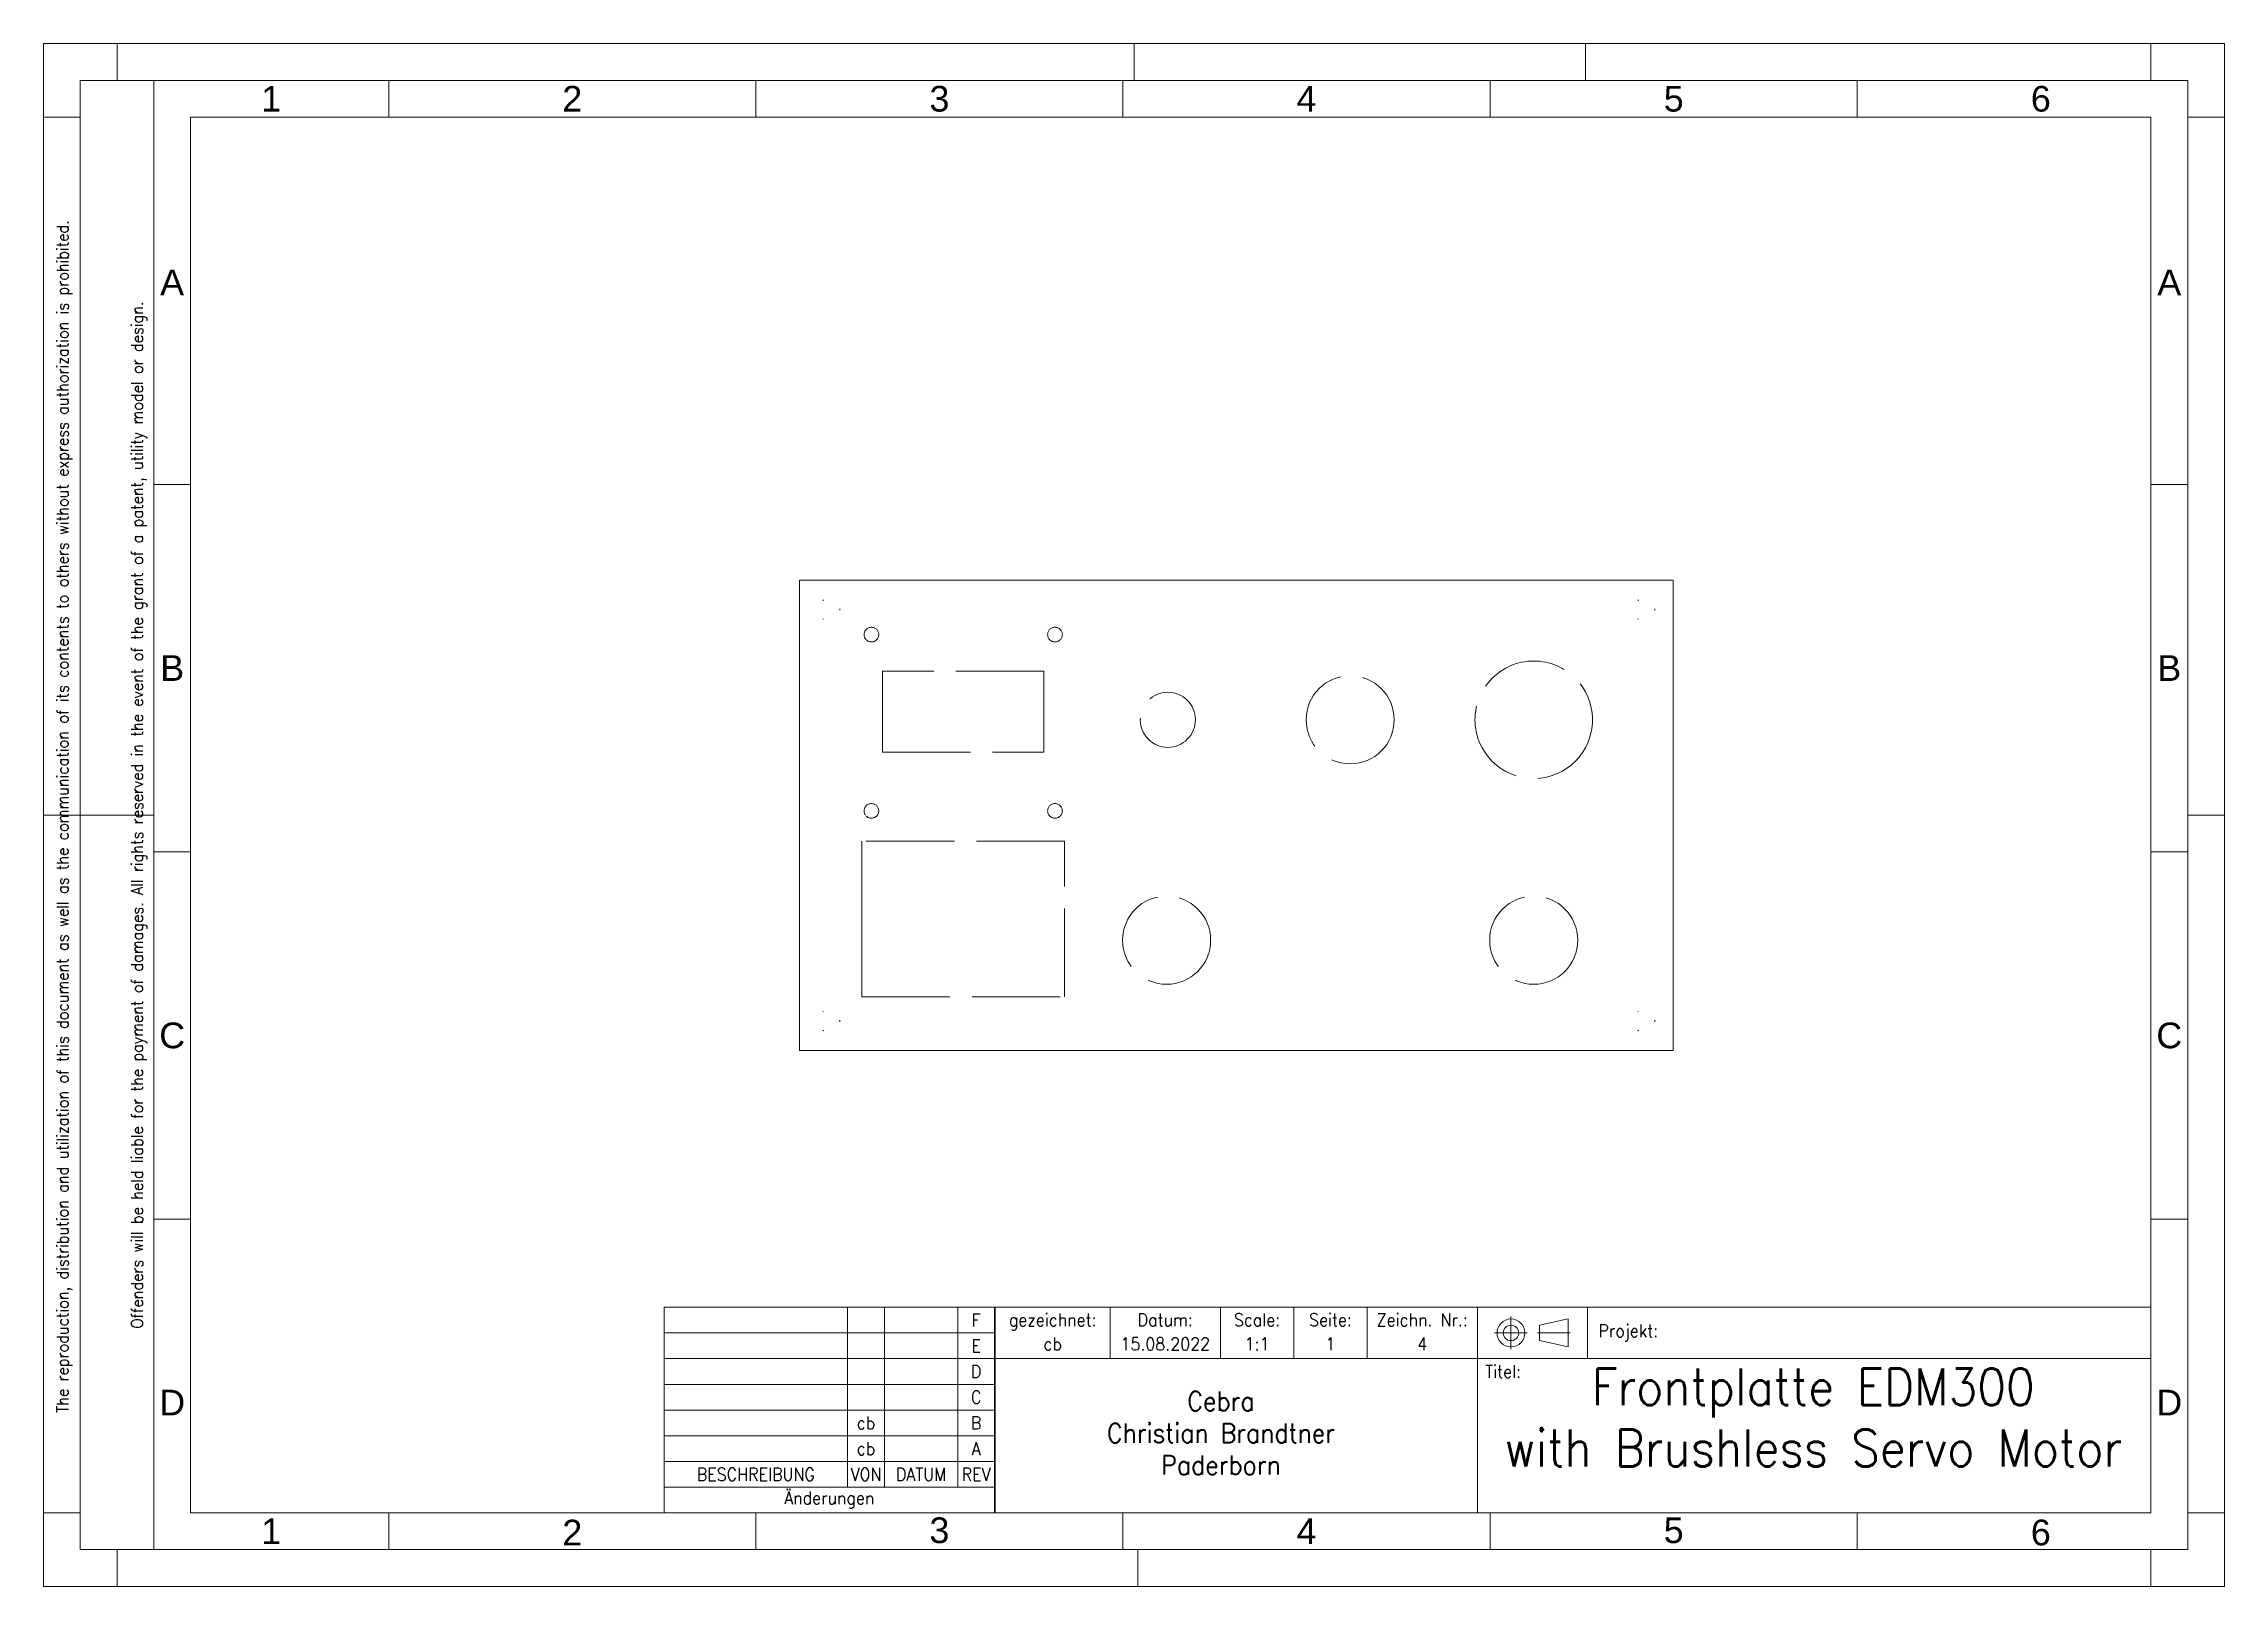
# Model space of a CAD drawing. Header units: millimetres. Extents: x 0 to 297, y -210 to 0.
import ezdxf
from ezdxf.enums import TextEntityAlignment as Align

# ---------------------------------------------------------------- set-up
doc = ezdxf.new("R2010")
doc.units = ezdxf.units.MM
for name, pattern in [('ACAD_ISO02W100', [15, 12, -3]), ('ACAD_ISO07W100', [3, 0, -3]), ('DASHDOT2', [12.7, 6.35, -3.175, 0, -3.175])]:
    doc.linetypes.add(name, pattern=pattern)
doc.layers.get('0').update_dxf_attribs({"lineweight": 9, "true_color": 0xffffff})
for name, color, linetype, lineweight, true_color in [('9.1 Drawing sheet', 178, 'Continuous', 9, 0x000000), ('Bohrung', 178, 'ACAD_ISO07W100', 13, 0x000000), ('Bohrung_M', 136, 'ACAD_ISO02W100', 13, 0x008080), ('Zeichnungsrahmen', 3, 'Continuous', 5, 0x00ff00)]:
    doc.layers.add(name, color=color, linetype=linetype, lineweight=lineweight, true_color=true_color)
doc.styles.add('textstyle102', font='Standard')
doc.styles.add('textstyle105', font='Standard')
doc.styles.add('textstyle107', font='Standard')
doc.styles.add('textstyle14', font='Standard')
doc.styles.add('textstyle15', font='Standard')
doc.styles.add('textstyle16', font='Standard')
doc.styles.add('textstyle17', font='Standard')
doc.styles.add('textstyle18', font='Standard')
doc.styles.add('textstyle19', font='Standard')
doc.styles.add('textstyle20', font='Standard')
doc.styles.add('textstyle21', font='Standard')
doc.styles.add('textstyle22', font='Standard')
doc.styles.add('textstyle23', font='Standard')
doc.styles.add('textstyle24', font='Standard')
doc.styles.add('textstyle25', font='Standard')
doc.styles.add('textstyle26', font='Standard')
doc.styles.add('textstyle27', font='Standard')
doc.styles.add('textstyle28', font='Standard')
doc.styles.add('textstyle29', font='Standard')
doc.styles.add('textstyle30', font='Standard')
doc.styles.add('textstyle31', font='Standard')
doc.styles.add('textstyle32', font='Standard')
doc.styles.add('textstyle33', font='Standard')
doc.styles.add('textstyle34', font='Standard')
doc.styles.add('textstyle35', font='Standard')
doc.styles.add('textstyle36', font='Standard')
doc.styles.add('textstyle37', font='Standard')
doc.styles.add('textstyle38', font='Standard')
doc.styles.add('textstyle39', font='Standard')
doc.styles.add('textstyle40', font='Standard')
doc.styles.add('textstyle41', font='Standard')
doc.styles.add('textstyle42', font='Standard')
doc.styles.add('textstyle43', font='Standard')
doc.styles.add('textstyle45', font='Standard')
doc.styles.add('textstyle46', font='Standard')
doc.styles.add('textstyle47', font='Standard')
doc.styles.add('textstyle48', font='Standard')
doc.styles.add('textstyle49', font='Standard')
doc.styles.add('textstyle50', font='Standard')
doc.styles.add('textstyle51', font='Standard')
doc.styles.add('textstyle52', font='Standard')
doc.styles.add('textstyle53', font='Standard')
doc.styles.add('textstyle54', font='Standard')
doc.styles.add('textstyle55', font='Standard')
doc.styles.add('textstyle56', font='Standard')
doc.styles.add('textstyle57', font='Standard')
doc.styles.add('textstyle58', font='Standard')
doc.styles.add('textstyle59', font='')
doc.styles.add('textstyle60', font='')
doc.styles.add('textstyle61', font='')
doc.styles.add('textstyle62', font='')
doc.styles.add('textstyle63', font='')
doc.styles.add('textstyle64', font='')
doc.styles.add('textstyle65', font='')
doc.styles.add('textstyle66', font='')
doc.styles.add('textstyle67', font='')
doc.styles.add('textstyle68', font='')
doc.styles.add('textstyle69', font='')
doc.styles.add('textstyle70', font='')
doc.styles.add('textstyle71', font='')
doc.styles.add('textstyle72', font='')
doc.styles.add('textstyle73', font='')
doc.styles.add('textstyle74', font='')
doc.styles.add('textstyle75', font='')
doc.styles.add('textstyle76', font='')
doc.styles.add('textstyle77', font='')
doc.styles.add('textstyle78', font='')
doc.styles.add('textstyle79', font='standard')
doc.styles.add('textstyle80', font='standard')
doc.styles.add('textstyle82', font='Standard')
doc.styles.add('textstyle83', font='Standard')
doc.styles.add('textstyle84', font='Standard')
doc.styles.add('textstyle85', font='Standard')
doc.styles.add('textstyle88', font='Standard')
doc.styles.get('textstyle59').set_extended_font_data('Arial')
doc.styles.get('textstyle60').set_extended_font_data('Arial')
doc.styles.get('textstyle61').set_extended_font_data('Arial')
doc.styles.get('textstyle62').set_extended_font_data('Arial')
doc.styles.get('textstyle63').set_extended_font_data('Arial')
doc.styles.get('textstyle64').set_extended_font_data('Arial')
doc.styles.get('textstyle65').set_extended_font_data('Arial')
doc.styles.get('textstyle66').set_extended_font_data('Arial')
doc.styles.get('textstyle67').set_extended_font_data('Arial')
doc.styles.get('textstyle68').set_extended_font_data('Arial')
doc.styles.get('textstyle69').set_extended_font_data('Arial')
doc.styles.get('textstyle70').set_extended_font_data('Arial')
doc.styles.get('textstyle71').set_extended_font_data('Arial')
doc.styles.get('textstyle72').set_extended_font_data('Arial')
doc.styles.get('textstyle73').set_extended_font_data('Arial')
doc.styles.get('textstyle74').set_extended_font_data('Arial')
doc.styles.get('textstyle75').set_extended_font_data('Arial')
doc.styles.get('textstyle76').set_extended_font_data('Arial')
doc.styles.get('textstyle77').set_extended_font_data('Arial')
doc.styles.get('textstyle78').set_extended_font_data('Arial')

# ---------------------------------------------------------------- blocks, each defined once
blk = doc.blocks.new('DIN-A4-Zeichnungsrahmen')
at = {"layer": 'Zeichnungsrahmen'}
for p, q in [((0, 210), (297, 210)), ((0, 0), (0, 210)), ((148.5, 205), (148.5, 210)), ((210, 205), (210, 210)), ((297, 210), (297, 0)), ((10, 205), (292, 205)), ((15, 5), (15, 205)), ((47, 200), (47, 205)), ((97, 200), (97, 205)), ((147, 200), (147, 205)), ((197, 200), (197, 205)), ((247, 200), (247, 205)), ((292, 10), (292, 205)), ((5, 200), (5, 10)), ((15.02, 150), (20, 150)), ((291.98, 150), (287, 150)), ((0, 105), (15, 105)), ((292, 105), (297, 105)), ((15.02, 100), (20, 100)), ((291.98, 100), (287, 100)), ((15.02, 50), (20, 50)), ((291.98, 50), (287, 50)), ((47, 10), (47, 5)), ((97, 10), (97, 5)), ((147, 10), (147, 5)), ((197, 10), (197, 5)), ((247, 10), (247, 5)), ((15, 5), (10, 5)), ((15, 5), (292, 5)), ((149, 5), (149, 0)), ((297, 0), (0, 0))]:
    blk.add_line(p, q, dxfattribs=at)
at = {"layer": 'Zeichnungsrahmen', "color": 7, "true_color": 0xffffff}
for p, q in [((297, 205), (297, 190)), ((20, 10), (20, 200)), ((20, 200), (287, 200)), ((287, 200), (287, 10)), ((287, 10), (20, 10))]:
    blk.add_line(p, q, dxfattribs=at)
at = {"layer": 'Zeichnungsrahmen'}
for points in [[(0, 200), (5, 200), (5, 205), (10, 205), (10, 210)], [(297, 200), (292, 200), (292, 205), (287, 205), (287, 210)], [(0, 10), (5, 10), (5, 5), (10, 5), (10, 0)], [(297, 10), (292, 10), (292, 5), (287, 5), (287, 0)]]:
    blk.add_lwpolyline(points, dxfattribs=at)
for s, style, p in [('1', 'textstyle61', (31, 202.5)), ('2', 'textstyle62', (72, 202.5)), ('3', 'textstyle63', (122, 202.5)), ('4', 'textstyle64', (172, 202.5)), ('5', 'textstyle60', (222, 202.5)), ('6', 'textstyle59', (272, 202.5)), ('A', 'textstyle65', (17.5, 177.5)), ('A', 'textstyle69', (289.5, 177.5)), ('B', 'textstyle66', (17.51, 125)), ('B', 'textstyle70', (289.49, 125)), ('C', 'textstyle67', (17.51, 75)), ('C', 'textstyle71', (289.49, 75)), ('D', 'textstyle68', (17.51, 25.02)), ('D', 'textstyle72', (289.49, 25.02)), ('1', 'textstyle75', (31, 7.5)), ('2', 'textstyle76', (72, 7.32)), ('3', 'textstyle77', (122, 7.64)), ('4', 'textstyle78', (172, 7.5)), ('5', 'textstyle74', (222, 7.64)), ('6', 'textstyle73', (272, 7.34))]:
    blk.add_text(s, height=3.5, dxfattribs=dict(at, style=style)).set_placement(p, align=Align.MIDDLE_CENTER)
at = {"layer": 'Zeichnungsrahmen', "char_height": 1.6, "width": 490.6779, "attachment_point": 5, "rotation": 90}
for s, insert, style in [('The reproduction, distribution and utilization of this document as well as the communication of its contents to others without express authorization is prohibited. ', (2.85, 104.79), 'textstyle79'), ('Offenders will be held liable for the payment of damages. All rights reserved in the event of the grant of a patent, utility model or design.', (13, 105), 'textstyle80')]:
    blk.add_mtext(s, dxfattribs=dict(at, insert=insert, style=style))
blk = doc.blocks.new('Logo')
at = {"layer": '9.1 Drawing sheet', "linetype": 'Continuous', "lineweight": 9, "insert": (-112.68, 10.5), "char_height": 2.6073, "width": 144.8522, "attachment_point": 2, "style": 'textstyle14'}
blk.add_mtext('Cebra\\PChristian Brandtner\\PPaderborn', dxfattribs=at)
blk = doc.blocks.new('Title block')
at = {"layer": '9.1 Drawing sheet'}
for p, q in [((-157.41, 28), (0, 28)), ((-157.41, 28), (-157.41, 0)), ((-141.74, 21), (-141.74, 28)), ((-126.74, 21), (-126.74, 28)), ((-116.74, 21), (-116.74, 28)), ((-106.74, 21), (-106.74, 28)), ((-91.74, 21), (-91.74, 28)), ((-76.74, 21), (-76.74, 28)), ((0, 0), (0, 28)), ((-157.41, 21), (0, 21)), ((-91.74, 0), (-91.74, 21)), ((-157.41, 0), (0, 0))]:
    blk.add_line(p, q, dxfattribs=at)
at = {"layer": '9.1 Drawing sheet', "color": 9, "linetype": 'DASHDOT2', "lineweight": 5, "true_color": 0xc0c0c0}
for p, q in [((-89.39, 24.5), (-84.94, 24.5)), ((-87.16, 22.28), (-87.16, 26.72)), ((-83.54, 24.5), (-79.09, 24.5))]:
    blk.add_line(p, q, dxfattribs=at)
at = {"layer": '9.1 Drawing sheet', "color": 9, "linetype": 'Continuous', "lineweight": 9, "true_color": 0xc0c0c0}
for p, q in [((-79.35, 26.4), (-83.28, 25.55)), ((-83.28, 25.55), (-83.28, 23.45)), ((-79.35, 26.4), (-79.35, 22.6)), ((-83.28, 23.45), (-79.35, 22.6))]:
    blk.add_line(p, q, dxfattribs=at)
for radius in [1.9, 1.05]:
    blk.add_circle((-87.16, 24.5), radius, dxfattribs=at)
at = {"layer": '9.1 Drawing sheet', "linetype": 'Continuous', "lineweight": 25}
blk.add_blockref('Logo', (-13.98, 6.01), dxfattribs=at)
at = {"layer": '9.1 Drawing sheet', "linetype": 'Continuous', "lineweight": 9, "width": 96.5681}
for s, insert, char_height, attachment_point, style in [('gezeichnet:', (-149.57, 27.15), 1.7382, 2, 'textstyle46'), ('Datum:', (-134.24, 27.15), 1.738, 2, 'textstyle47'), ('Scale:', (-121.74, 27.15), 1.738, 2, 'textstyle48'), ('Seite:', (-111.74, 27.15), 1.738, 2, 'textstyle49'), ('Zeichn. Nr.:', (-99.24, 27.15), 1.7382, 2, 'textstyle45'), ('Projekt:', (-75.25, 24.5), 1.738, 4, 'textstyle57'), ('Titel:', (-88.23, 20.11), 1.738, 2, 'textstyle58')]:
    blk.add_mtext(s, dxfattribs=dict(at, insert=insert, char_height=char_height, attachment_point=attachment_point, style=style))
at = {"layer": '9.1 Drawing sheet', "linetype": 'Continuous', "lineweight": 0}
for tag, height, style, p in [('5. Designed', 1.74, 'textstyle56', (-149.57, 23)), ('4. Drawing Date', 1.74, 'textstyle55', (-134.24, 23)), ('6. Scale', 1.74, 'textstyle54', (-121.74, 23)), ('7. Sheet', 1.74, 'textstyle53', (-111.74, 23)), ('3. Drawing No.', 1.74, 'textstyle52', (-99.24, 23)), ('2. Title', 2.54, 'textstyle50', (-45.87, 10.5))]:
    blk.add_attdef(tag, text='', height=height, dxfattribs=dict(at, style=style)).set_placement(p, align=Align.MIDDLE_CENTER)
at = {"layer": '9.1 Drawing sheet', "linetype": 'Continuous', "lineweight": 0, "style": 'textstyle51'}
blk.add_attdef('1. Customer/Project', text='', height=1.74, dxfattribs=at).set_placement((-49.84, 24.79), align=Align.MIDDLE_LEFT)
blk = doc.blocks.new('Revision block')
at = {"layer": '9.1 Drawing sheet'}
for p, q in [((-45, 28), (0, 28)), ((-45, 28), (-45, 0)), ((-20, 28), (-20, 3.5)), ((-15, 28), (-15, 3.5)), ((-5, 28), (-5, 3.5)), ((0, 28), (0, 0)), ((-45, 24.5), (0, 24.5)), ((-45, 21), (0, 21)), ((-45, 17.5), (0, 17.5)), ((-45, 14), (0, 14)), ((-45, 10.5), (0, 10.5)), ((-45, 7), (0, 7)), ((-45, 3.5), (0, 3.5)), ((-45, 0), (0, 0))]:
    blk.add_line(p, q, dxfattribs=at)
at = {"layer": '9.1 Drawing sheet', "linetype": 'Continuous', "lineweight": 0, "width": 96.5681, "attachment_point": 5}
for s, insert, char_height, style in [('F', (-2.5, 26.25), 1.74, 'textstyle22'), ('E', (-2.5, 22.75), 1.74, 'textstyle21'), ('D', (-2.5, 19.25), 1.74, 'textstyle20'), ('C', (-2.5, 15.75), 1.74, 'textstyle19'), ('B', (-2.5, 12.25), 1.74, 'textstyle18'), ('A', (-2.5, 8.75), 1.74, 'textstyle17'), ('BESCHREIBUNG', (-32.5, 5.25), 1.7382, 'textstyle35'), ('VON', (-17.5, 5.25), 1.738, 'textstyle37'), ('DATUM', (-10, 5.25), 1.738, 'textstyle39'), ('REV', (-2.5, 5.25), 1.738, 'textstyle41'), ('Änderungen', (-22.5, 1.75), 1.738, 'textstyle33')]:
    blk.add_mtext(s, dxfattribs=dict(at, insert=insert, char_height=char_height, style=style))
at = {"layer": '9.1 Drawing sheet', "linetype": 'Continuous', "lineweight": 0}
for tag, style, p in [('9.7 Rev."F" Discript.', 'textstyle43', (-43.35, 26.25)), ('9.4 Rev."E" Discript.', 'textstyle38', (-43.35, 22.75)), ('9.1 Rev."D" Discript.', 'textstyle32', (-43.35, 19.25)), ('7. Rev."C" Discript.', 'textstyle29', (-43.35, 15.75)), ('4. Rev."B" Discript.', 'textstyle26', (-43.35, 12.25)), ('1. Rev."A" Discript.', 'textstyle23', (-43.35, 8.75))]:
    blk.add_attdef(tag, text='', height=1.74, dxfattribs=dict(at, style=style)).set_placement(p, align=Align.MIDDLE_LEFT)
for tag, style, p in [('9.8 Rev."F" by', 'textstyle15', (-17.5, 26.25)), ('9.9 Rev."F" Date', 'textstyle16', (-10, 26.25)), ('9.5 Rev."E" by', 'textstyle40', (-17.5, 22.75)), ('9.6 Rev."E" Date', 'textstyle42', (-10, 22.75)), ('9.2 Rev."D" by', 'textstyle34', (-17.5, 19.25)), ('9.3 Rev."D" Date', 'textstyle36', (-10, 19.25)), ('8. Rev."C" by', 'textstyle30', (-17.5, 15.75)), ('9. Rev."C" Date', 'textstyle31', (-10, 15.75)), ('5. Rev."B" by', 'textstyle27', (-17.5, 12.25)), ('6. Rev."B" Date', 'textstyle28', (-10, 12.25)), ('2. Rev."A" by', 'textstyle24', (-17.5, 8.75)), ('3. Rev."A" Date', 'textstyle25', (-10, 8.75))]:
    blk.add_attdef(tag, text='', height=1.74, dxfattribs=dict(at, style=style)).set_placement(p, align=Align.MIDDLE_CENTER)
blk = doc.blocks.new('EINAUS_SW')
at = {"layer": 'Bohrung_M'}
for p, q in [((10.9, 27.6), (0.3, 27.6)), ((0.3, 27.6), (0.3, 0)), ((21.5, 27.6), (10.9, 27.6)), ((21.5, 0), (21.5, 27.6)), ((0.3, 0), (21.5, 0))]:
    blk.add_line(p, q, dxfattribs=at)
blk = doc.blocks.new('TASTE14')
at = {"layer": 'Bohrung_M'}
blk.add_circle((0, 0), 6, dxfattribs=at)
blk = doc.blocks.new('encoder')
at = {"layer": 'Bohrung_M'}
blk.add_circle((0, 0), 3.75, dxfattribs=at)
blk = doc.blocks.new('Notaus')
at = {"layer": 'Bohrung_M'}
blk.add_circle((0, 0), 8, dxfattribs=at)
blk = doc.blocks.new('OLEDDisplay128x64')
at = {"layer": 'Bohrung_M'}
for p, q in [((25.5, 18), (3.5, 18)), ((3.5, 18), (3.5, 7)), ((25.5, 7), (25.5, 18)), ((3.5, 7), (25.5, 7))]:
    blk.add_line(p, q, dxfattribs=at)
for centre in [(2, 26), (27, 26), (2, 2), (27, 2)]:
    blk.add_circle(centre, 1, dxfattribs=at)

msp = doc.modelspace()

# ---------------------------------------------------------------- linework, layer by layer
for p, q in [((102.94, -73.04), (221.94, -73.04)), ((102.94, -137.04), (102.94, -73.04)), ((221.94, -73.04), (221.94, -137.04)), ((221.94, -137.04), (102.94, -137.04))]:
    msp.add_line(p, q)
at = {"layer": 'Bohrung'}
for centre in [(106.94, -77.04), (217.94, -77.04), (106.94, -133.04), (217.94, -133.04)]:
    msp.add_circle(centre, 1.5, dxfattribs=at)

# ---------------------------------------------------------------- block references
for name, p in [('DIN-A4-Zeichnungsrahmen', (0, -210)), ('TASTE14', (177.94, -92.04)), ('Notaus', (202.94, -92.04)), ('encoder', (153.11, -92.04)), ('TASTE14', (152.94, -122.04)), ('TASTE14', (202.94, -122.04))]:
    msp.add_blockref(name, p)
for name, p, rotation in [('OLEDDisplay128x64', (139.74, -78.44), 180), ('EINAUS_SW', (139.04, -130.04), 90)]:
    msp.add_blockref(name, p, dxfattribs=dict(rotation=rotation))
ref = msp.add_blockref('Revision block', (129.5, -200))
ref.add_attrib('2. Rev."A" by', 'cb', dxfattribs={"height": 1.738, "style": 'textstyle102'}).set_placement((112, -191.25), align=Align.MIDDLE_CENTER)
ref.add_attrib('5. Rev."B" by', 'cb', dxfattribs={"height": 1.738, "style": 'textstyle105'}).set_placement((112, -187.75), align=Align.MIDDLE_CENTER)
ref = msp.add_blockref('Title block', (287, -200))
ref.add_attrib('7. Sheet', '1', dxfattribs={"height": 1.74, "style": 'textstyle82'}).set_placement((175.26, -177), align=Align.MIDDLE_CENTER)
ref.add_attrib('6. Scale', '1:1', dxfattribs={"height": 1.738, "style": 'textstyle83'}).set_placement((165.26, -177), align=Align.MIDDLE_CENTER)
ref.add_attrib('4. Drawing Date', '15.08.2022', dxfattribs={"height": 1.738, "style": 'textstyle84'}).set_placement((152.76, -177), align=Align.MIDDLE_CENTER)
ref.add_attrib('5. Designed', 'cb', dxfattribs={"height": 1.738, "style": 'textstyle85'}).set_placement((137.43, -177), align=Align.MIDDLE_CENTER)
ref.add_attrib('3. Drawing No.', '4', dxfattribs={"height": 1.74, "style": 'textstyle88'}).set_placement((187.76, -177), align=Align.MIDDLE_CENTER)

# ---------------------------------------------------------------- texts
at = {"layer": 'Bohrung', "insert": (241, -187), "char_height": 5, "attachment_point": 5, "style": 'textstyle107'}
msp.add_mtext('\\FStandard|c0;\\c0;Frontplatte EDM300\\Pwith Brushless Servo Motor', dxfattribs=at)

doc.saveas('drawing.dxf')
